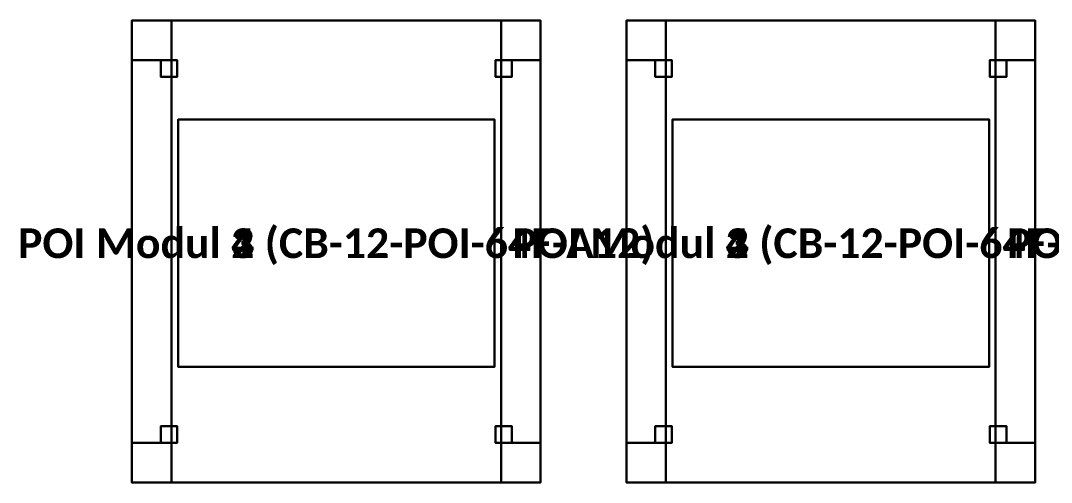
# Model space of a CAD drawing. Header units: millimetres. Extents: x -25000 to 25000, y -60388 to 35000.
# Drawn here: x -16379 to -14815, y -60220 to -59520 of the extents above; entities that cross this region are included whole.
import ezdxf
from ezdxf.enums import TextEntityAlignment as Align

# ---------------------------------------------------------------- set-up
doc = ezdxf.new("R2010")
doc.units = ezdxf.units.MM
doc.layers.add('EKP_POI_MODULLERI', color=40, linetype='CONTINUOUS')
doc.layers.add('EKP_POI_TASIYICI_SASE', color=30, linetype='CONTINUOUS')
doc.styles.get("Standard").update_dxf_attribs({"font": 'calibrib.ttf'})

msp = doc.modelspace()

# ---------------------------------------------------------------- linework, layer by layer
at = {"layer": 'EKP_POI_MODULLERI'}
for p, q in [((-15660, -59670, 18279.5), (-16140, -59670, 18279.5)), ((-16140, -59670, 18279.5), (-16140, -60045, 18279.5)), ((-15660, -59670, 18543.5), (-16140, -59670, 18543.5)), ((-16140, -59670, 18543.5), (-16140, -60045, 18543.5)), ((-16140, -59670, 18279.5), (-16140, -59670, 18543.5)), ((-15660, -59670, 18594.5), (-16140, -59670, 18594.5)), ((-16140, -59670, 18594.5), (-16140, -60045, 18594.5)), ((-15660, -59670, 18858.5), (-16140, -59670, 18858.5)), ((-16140, -59670, 18858.5), (-16140, -60045, 18858.5)), ((-16140, -59670, 18594.5), (-16140, -59670, 18858.5)), ((-15660, -59670, 18909.5), (-16140, -59670, 18909.5)), ((-16140, -59670, 18909.5), (-16140, -60045, 18909.5)), ((-15660, -59670, 19173.5), (-16140, -59670, 19173.5)), ((-16140, -59670, 19173.5), (-16140, -60045, 19173.5)), ((-16140, -59670, 18909.5), (-16140, -59670, 19173.5)), ((-15660, -59670, 19224.5), (-16140, -59670, 19224.5)), ((-16140, -59670, 19224.5), (-16140, -60045, 19224.5)), ((-15660, -59670, 19488.5), (-16140, -59670, 19488.5)), ((-16140, -59670, 19488.5), (-16140, -60045, 19488.5)), ((-16140, -59670, 19224.5), (-16140, -59670, 19488.5)), ((-15660, -60045, 18279.5), (-15660, -59670, 18279.5)), ((-15660, -60045, 18543.5), (-15660, -59670, 18543.5)), ((-15660, -59670, 18279.5), (-15660, -59670, 18543.5)), ((-15660, -60045, 18594.5), (-15660, -59670, 18594.5)), ((-15660, -60045, 18858.5), (-15660, -59670, 18858.5)), ((-15660, -59670, 18594.5), (-15660, -59670, 18858.5)), ((-15660, -60045, 18909.5), (-15660, -59670, 18909.5)), ((-15660, -60045, 19173.5), (-15660, -59670, 19173.5)), ((-15660, -59670, 18909.5), (-15660, -59670, 19173.5)), ((-15660, -60045, 19224.5), (-15660, -59670, 19224.5)), ((-15660, -60045, 19488.5), (-15660, -59670, 19488.5)), ((-15660, -59670, 19224.5), (-15660, -59670, 19488.5)), ((-14910, -59670, 18279.5), (-15390, -59670, 18279.5)), ((-15390, -59670, 18279.5), (-15390, -60045, 18279.5)), ((-14910, -59670, 18543.5), (-15390, -59670, 18543.5)), ((-15390, -59670, 18543.5), (-15390, -60045, 18543.5)), ((-15390, -59670, 18279.5), (-15390, -59670, 18543.5)), ((-14910, -59670, 18594.5), (-15390, -59670, 18594.5)), ((-15390, -59670, 18594.5), (-15390, -60045, 18594.5)), ((-14910, -59670, 18858.5), (-15390, -59670, 18858.5)), ((-15390, -59670, 18858.5), (-15390, -60045, 18858.5)), ((-15390, -59670, 18594.5), (-15390, -59670, 18858.5)), ((-14910, -59670, 18909.5), (-15390, -59670, 18909.5)), ((-15390, -59670, 18909.5), (-15390, -60045, 18909.5)), ((-14910, -59670, 19173.5), (-15390, -59670, 19173.5)), ((-15390, -59670, 19173.5), (-15390, -60045, 19173.5)), ((-15390, -59670, 18909.5), (-15390, -59670, 19173.5)), ((-14910, -59670, 19224.5), (-15390, -59670, 19224.5)), ((-15390, -59670, 19224.5), (-15390, -60045, 19224.5)), ((-14910, -59670, 19488.5), (-15390, -59670, 19488.5)), ((-15390, -59670, 19488.5), (-15390, -60045, 19488.5)), ((-15390, -59670, 19224.5), (-15390, -59670, 19488.5)), ((-14910, -60045, 18279.5), (-14910, -59670, 18279.5)), ((-14910, -60045, 18543.5), (-14910, -59670, 18543.5)), ((-14910, -59670, 18279.5), (-14910, -59670, 18543.5)), ((-14910, -60045, 18594.5), (-14910, -59670, 18594.5)), ((-14910, -60045, 18858.5), (-14910, -59670, 18858.5)), ((-14910, -59670, 18594.5), (-14910, -59670, 18858.5)), ((-14910, -60045, 18909.5), (-14910, -59670, 18909.5)), ((-14910, -60045, 19173.5), (-14910, -59670, 19173.5)), ((-14910, -59670, 18909.5), (-14910, -59670, 19173.5)), ((-14910, -60045, 19224.5), (-14910, -59670, 19224.5)), ((-14910, -60045, 19488.5), (-14910, -59670, 19488.5)), ((-14910, -59670, 19224.5), (-14910, -59670, 19488.5)), ((-16140, -60045, 18279.5), (-15660, -60045, 18279.5)), ((-16140, -60045, 18543.5), (-15660, -60045, 18543.5)), ((-16140, -60045, 18279.5), (-16140, -60045, 18543.5)), ((-16140, -60045, 18594.5), (-15660, -60045, 18594.5)), ((-16140, -60045, 18858.5), (-15660, -60045, 18858.5)), ((-16140, -60045, 18594.5), (-16140, -60045, 18858.5)), ((-16140, -60045, 18909.5), (-15660, -60045, 18909.5)), ((-16140, -60045, 19173.5), (-15660, -60045, 19173.5)), ((-16140, -60045, 18909.5), (-16140, -60045, 19173.5)), ((-16140, -60045, 19224.5), (-15660, -60045, 19224.5)), ((-16140, -60045, 19488.5), (-15660, -60045, 19488.5)), ((-16140, -60045, 19224.5), (-16140, -60045, 19488.5)), ((-15660, -60045, 18279.5), (-15660, -60045, 18543.5)), ((-15660, -60045, 18594.5), (-15660, -60045, 18858.5)), ((-15660, -60045, 18909.5), (-15660, -60045, 19173.5)), ((-15660, -60045, 19224.5), (-15660, -60045, 19488.5)), ((-15390, -60045, 18279.5), (-14910, -60045, 18279.5)), ((-15390, -60045, 18543.5), (-14910, -60045, 18543.5)), ((-15390, -60045, 18279.5), (-15390, -60045, 18543.5)), ((-15390, -60045, 18594.5), (-14910, -60045, 18594.5)), ((-15390, -60045, 18858.5), (-14910, -60045, 18858.5)), ((-15390, -60045, 18594.5), (-15390, -60045, 18858.5)), ((-15390, -60045, 18909.5), (-14910, -60045, 18909.5)), ((-15390, -60045, 19173.5), (-14910, -60045, 19173.5)), ((-15390, -60045, 18909.5), (-15390, -60045, 19173.5)), ((-15390, -60045, 19224.5), (-14910, -60045, 19224.5)), ((-15390, -60045, 19488.5), (-14910, -60045, 19488.5)), ((-15390, -60045, 19224.5), (-15390, -60045, 19488.5)), ((-14910, -60045, 18279.5), (-14910, -60045, 18543.5)), ((-14910, -60045, 18594.5), (-14910, -60045, 18858.5)), ((-14910, -60045, 18909.5), (-14910, -60045, 19173.5)), ((-14910, -60045, 19224.5), (-14910, -60045, 19488.5))]:
    msp.add_line(p, q, dxfattribs=at)
for points in [[(-16140, -60045, 18279.5), (-15660, -60045, 18279.5), (-15660, -59670, 18279.5), (-16140, -59670, 18279.5)], [(-16140, -60045, 18543.5), (-15660, -60045, 18543.5), (-15660, -59670, 18543.5), (-16140, -59670, 18543.5)], [(-16140, -59670, 18279.5), (-15660, -59670, 18279.5), (-15660, -59670, 18543.5), (-16140, -59670, 18543.5)], [(-16140, -60045, 18279.5), (-16140, -59670, 18279.5), (-16140, -59670, 18543.5), (-16140, -60045, 18543.5)], [(-16140, -60045, 18594.5), (-15660, -60045, 18594.5), (-15660, -59670, 18594.5), (-16140, -59670, 18594.5)], [(-16140, -60045, 18858.5), (-15660, -60045, 18858.5), (-15660, -59670, 18858.5), (-16140, -59670, 18858.5)], [(-16140, -59670, 18594.5), (-15660, -59670, 18594.5), (-15660, -59670, 18858.5), (-16140, -59670, 18858.5)], [(-16140, -60045, 18594.5), (-16140, -59670, 18594.5), (-16140, -59670, 18858.5), (-16140, -60045, 18858.5)], [(-16140, -60045, 18909.5), (-15660, -60045, 18909.5), (-15660, -59670, 18909.5), (-16140, -59670, 18909.5)], [(-16140, -60045, 19173.5), (-15660, -60045, 19173.5), (-15660, -59670, 19173.5), (-16140, -59670, 19173.5)], [(-16140, -59670, 18909.5), (-15660, -59670, 18909.5), (-15660, -59670, 19173.5), (-16140, -59670, 19173.5)], [(-16140, -60045, 18909.5), (-16140, -59670, 18909.5), (-16140, -59670, 19173.5), (-16140, -60045, 19173.5)], [(-16140, -60045, 19224.5), (-15660, -60045, 19224.5), (-15660, -59670, 19224.5), (-16140, -59670, 19224.5)], [(-16140, -60045, 19488.5), (-15660, -60045, 19488.5), (-15660, -59670, 19488.5), (-16140, -59670, 19488.5)], [(-16140, -59670, 19224.5), (-15660, -59670, 19224.5), (-15660, -59670, 19488.5), (-16140, -59670, 19488.5)], [(-16140, -60045, 19224.5), (-16140, -59670, 19224.5), (-16140, -59670, 19488.5), (-16140, -60045, 19488.5)], [(-15660, -60045, 18279.5), (-15660, -59670, 18279.5), (-15660, -59670, 18543.5), (-15660, -60045, 18543.5)], [(-15660, -60045, 18594.5), (-15660, -59670, 18594.5), (-15660, -59670, 18858.5), (-15660, -60045, 18858.5)], [(-15660, -60045, 18909.5), (-15660, -59670, 18909.5), (-15660, -59670, 19173.5), (-15660, -60045, 19173.5)], [(-15660, -60045, 19224.5), (-15660, -59670, 19224.5), (-15660, -59670, 19488.5), (-15660, -60045, 19488.5)], [(-15390, -60045, 18279.5), (-14910, -60045, 18279.5), (-14910, -59670, 18279.5), (-15390, -59670, 18279.5)], [(-15390, -60045, 18543.5), (-14910, -60045, 18543.5), (-14910, -59670, 18543.5), (-15390, -59670, 18543.5)], [(-15390, -59670, 18279.5), (-14910, -59670, 18279.5), (-14910, -59670, 18543.5), (-15390, -59670, 18543.5)], [(-15390, -60045, 18279.5), (-15390, -59670, 18279.5), (-15390, -59670, 18543.5), (-15390, -60045, 18543.5)], [(-15390, -60045, 18594.5), (-14910, -60045, 18594.5), (-14910, -59670, 18594.5), (-15390, -59670, 18594.5)], [(-15390, -60045, 18858.5), (-14910, -60045, 18858.5), (-14910, -59670, 18858.5), (-15390, -59670, 18858.5)], [(-15390, -59670, 18594.5), (-14910, -59670, 18594.5), (-14910, -59670, 18858.5), (-15390, -59670, 18858.5)], [(-15390, -60045, 18594.5), (-15390, -59670, 18594.5), (-15390, -59670, 18858.5), (-15390, -60045, 18858.5)], [(-15390, -60045, 18909.5), (-14910, -60045, 18909.5), (-14910, -59670, 18909.5), (-15390, -59670, 18909.5)], [(-15390, -60045, 19173.5), (-14910, -60045, 19173.5), (-14910, -59670, 19173.5), (-15390, -59670, 19173.5)], [(-15390, -59670, 18909.5), (-14910, -59670, 18909.5), (-14910, -59670, 19173.5), (-15390, -59670, 19173.5)], [(-15390, -60045, 18909.5), (-15390, -59670, 18909.5), (-15390, -59670, 19173.5), (-15390, -60045, 19173.5)], [(-15390, -60045, 19224.5), (-14910, -60045, 19224.5), (-14910, -59670, 19224.5), (-15390, -59670, 19224.5)], [(-15390, -60045, 19488.5), (-14910, -60045, 19488.5), (-14910, -59670, 19488.5), (-15390, -59670, 19488.5)], [(-15390, -59670, 19224.5), (-14910, -59670, 19224.5), (-14910, -59670, 19488.5), (-15390, -59670, 19488.5)], [(-15390, -60045, 19224.5), (-15390, -59670, 19224.5), (-15390, -59670, 19488.5), (-15390, -60045, 19488.5)], [(-14910, -60045, 18279.5), (-14910, -59670, 18279.5), (-14910, -59670, 18543.5), (-14910, -60045, 18543.5)], [(-14910, -60045, 18594.5), (-14910, -59670, 18594.5), (-14910, -59670, 18858.5), (-14910, -60045, 18858.5)], [(-14910, -60045, 18909.5), (-14910, -59670, 18909.5), (-14910, -59670, 19173.5), (-14910, -60045, 19173.5)], [(-14910, -60045, 19224.5), (-14910, -59670, 19224.5), (-14910, -59670, 19488.5), (-14910, -60045, 19488.5)], [(-16140, -60045, 18279.5), (-15660, -60045, 18279.5), (-15660, -60045, 18543.5), (-16140, -60045, 18543.5)], [(-16140, -60045, 18594.5), (-15660, -60045, 18594.5), (-15660, -60045, 18858.5), (-16140, -60045, 18858.5)], [(-16140, -60045, 18909.5), (-15660, -60045, 18909.5), (-15660, -60045, 19173.5), (-16140, -60045, 19173.5)], [(-16140, -60045, 19224.5), (-15660, -60045, 19224.5), (-15660, -60045, 19488.5), (-16140, -60045, 19488.5)], [(-15390, -60045, 18279.5), (-14910, -60045, 18279.5), (-14910, -60045, 18543.5), (-15390, -60045, 18543.5)], [(-15390, -60045, 18594.5), (-14910, -60045, 18594.5), (-14910, -60045, 18858.5), (-15390, -60045, 18858.5)], [(-15390, -60045, 18909.5), (-14910, -60045, 18909.5), (-14910, -60045, 19173.5), (-15390, -60045, 19173.5)], [(-15390, -60045, 19224.5), (-14910, -60045, 19224.5), (-14910, -60045, 19488.5), (-15390, -60045, 19488.5)]]:
    msp.add_3dface(points, dxfattribs=at)
at = {"layer": 'EKP_POI_TASIYICI_SASE'}
for p, q in [((-15590, -59520, 18121), (-16210, -59520, 18121)), ((-16210, -59520, 18121), (-16210, -60220, 18121)), ((-15590, -59520, 18221), (-16210, -59520, 18221)), ((-16210, -59520, 18221), (-16210, -60220, 18221)), ((-16210, -59520, 18121), (-16210, -59520, 18221)), ((-16150, -59520, 18221), (-16210, -59520, 18221)), ((-16210, -59520, 18221), (-16210, -59580, 18221)), ((-16150, -59520, 19541), (-16210, -59520, 19541)), ((-16210, -59520, 19541), (-16210, -59580, 19541)), ((-16210, -59520, 18221), (-16210, -59520, 19541)), ((-15590, -59520, 19541), (-16210, -59520, 19541)), ((-16210, -59520, 19541), (-16210, -60220, 19541)), ((-15590, -59520, 19601), (-16210, -59520, 19601)), ((-16210, -59520, 19601), (-16210, -60220, 19601)), ((-16210, -59520, 19541), (-16210, -59520, 19601)), ((-16150, -59580, 18221), (-16150, -59520, 18221)), ((-16150, -59580, 19541), (-16150, -59520, 19541)), ((-16150, -59520, 18221), (-16150, -59520, 19541)), ((-15590, -59520, 18221), (-15650, -59520, 18221)), ((-15650, -59520, 18221), (-15650, -59580, 18221)), ((-15590, -59520, 19541), (-15650, -59520, 19541)), ((-15650, -59520, 19541), (-15650, -59580, 19541)), ((-15650, -59520, 18221), (-15650, -59520, 19541)), ((-15590, -60220, 18121), (-15590, -59520, 18121)), ((-15590, -60220, 18221), (-15590, -59520, 18221)), ((-15590, -59520, 18121), (-15590, -59520, 18221)), ((-15590, -59580, 18221), (-15590, -59520, 18221)), ((-15590, -59580, 19541), (-15590, -59520, 19541)), ((-15590, -59520, 18221), (-15590, -59520, 19541)), ((-15590, -60220, 19541), (-15590, -59520, 19541)), ((-15590, -60220, 19601), (-15590, -59520, 19601)), ((-15590, -59520, 19541), (-15590, -59520, 19601)), ((-14840, -59520, 18121), (-15460, -59520, 18121)), ((-15460, -59520, 18121), (-15460, -60220, 18121)), ((-14840, -59520, 18221), (-15460, -59520, 18221)), ((-15460, -59520, 18221), (-15460, -60220, 18221)), ((-15460, -59520, 18121), (-15460, -59520, 18221)), ((-15400, -59520, 18221), (-15460, -59520, 18221)), ((-15460, -59520, 18221), (-15460, -59580, 18221)), ((-15400, -59520, 19541), (-15460, -59520, 19541)), ((-15460, -59520, 19541), (-15460, -59580, 19541)), ((-15460, -59520, 18221), (-15460, -59520, 19541)), ((-14840, -59520, 19541), (-15460, -59520, 19541)), ((-15460, -59520, 19541), (-15460, -60220, 19541)), ((-14840, -59520, 19601), (-15460, -59520, 19601)), ((-15460, -59520, 19601), (-15460, -60220, 19601)), ((-15460, -59520, 19541), (-15460, -59520, 19601)), ((-15400, -59580, 18221), (-15400, -59520, 18221)), ((-15400, -59580, 19541), (-15400, -59520, 19541)), ((-15400, -59520, 18221), (-15400, -59520, 19541)), ((-14840, -59520, 18221), (-14900, -59520, 18221)), ((-14900, -59520, 18221), (-14900, -59580, 18221)), ((-14840, -59520, 19541), (-14900, -59520, 19541)), ((-14900, -59520, 19541), (-14900, -59580, 19541)), ((-14900, -59520, 18221), (-14900, -59520, 19541)), ((-14840, -60220, 18121), (-14840, -59520, 18121)), ((-14840, -60220, 18221), (-14840, -59520, 18221)), ((-14840, -59520, 18121), (-14840, -59520, 18221)), ((-14840, -59580, 18221), (-14840, -59520, 18221)), ((-14840, -59580, 19541), (-14840, -59520, 19541)), ((-14840, -59520, 18221), (-14840, -59520, 19541)), ((-14840, -60220, 19541), (-14840, -59520, 19541)), ((-14840, -60220, 19601), (-14840, -59520, 19601)), ((-14840, -59520, 19541), (-14840, -59520, 19601)), ((-16210, -59580, 18221), (-16150, -59580, 18221)), ((-16210, -59580, 19541), (-16150, -59580, 19541)), ((-16210, -59580, 18221), (-16210, -59580, 19541)), ((-16150, -59580, 18261), (-16210, -59580, 18261)), ((-16210, -59580, 18261), (-16210, -60160, 18261)), ((-16150, -59580, 18301), (-16210, -59580, 18301)), ((-16210, -59580, 18301), (-16210, -60160, 18301)), ((-16210, -59580, 18261), (-16210, -59580, 18301)), ((-16150, -59580, 18861), (-16210, -59580, 18861)), ((-16210, -59580, 18861), (-16210, -60160, 18861)), ((-16150, -59580, 18901), (-16210, -59580, 18901)), ((-16210, -59580, 18901), (-16210, -60160, 18901)), ((-16210, -59580, 18861), (-16210, -59580, 18901)), ((-16150, -59580, 19481), (-16210, -59580, 19481)), ((-16210, -59580, 19481), (-16210, -60160, 19481)), ((-16150, -59580, 19521), (-16210, -59580, 19521)), ((-16210, -59580, 19521), (-16210, -60160, 19521)), ((-16210, -59580, 19481), (-16210, -59580, 19521)), ((-16141.3, -59580, 18221), (-16166.3, -59580, 18221)), ((-16166.3, -59580, 18221), (-16166.3, -59605, 18221)), ((-16141.3, -59580, 19541), (-16166.3, -59580, 19541)), ((-16166.3, -59580, 19541), (-16166.3, -59605, 19541)), ((-16166.3, -59580, 18221), (-16166.3, -59580, 19541)), ((-16150, -59580, 18221), (-16150, -59580, 19541)), ((-16150, -60160, 18261), (-16150, -59580, 18261)), ((-16150, -60160, 18301), (-16150, -59580, 18301)), ((-16150, -59580, 18261), (-16150, -59580, 18301)), ((-16150, -60160, 18861), (-16150, -59580, 18861)), ((-16150, -60160, 18901), (-16150, -59580, 18901)), ((-16150, -59580, 18861), (-16150, -59580, 18901)), ((-16150, -60160, 19481), (-16150, -59580, 19481)), ((-16150, -60160, 19521), (-16150, -59580, 19521)), ((-16150, -59580, 19481), (-16150, -59580, 19521)), ((-16141.3, -59605, 18221), (-16141.3, -59580, 18221)), ((-16141.3, -59605, 19541), (-16141.3, -59580, 19541)), ((-16141.3, -59580, 18221), (-16141.3, -59580, 19541)), ((-15633.7, -59580, 18221), (-15658.7, -59580, 18221)), ((-15658.7, -59580, 18221), (-15658.7, -59605, 18221)), ((-15633.7, -59580, 19541), (-15658.7, -59580, 19541)), ((-15658.7, -59580, 19541), (-15658.7, -59605, 19541)), ((-15658.7, -59580, 18221), (-15658.7, -59580, 19541)), ((-15650, -59580, 18221), (-15590, -59580, 18221)), ((-15650, -59580, 19541), (-15590, -59580, 19541)), ((-15650, -59580, 18221), (-15650, -59580, 19541)), ((-15590, -59580, 18261), (-15650, -59580, 18261)), ((-15650, -59580, 18261), (-15650, -60160, 18261)), ((-15590, -59580, 18301), (-15650, -59580, 18301)), ((-15650, -59580, 18301), (-15650, -60160, 18301)), ((-15650, -59580, 18261), (-15650, -59580, 18301)), ((-15590, -59580, 18861), (-15650, -59580, 18861)), ((-15650, -59580, 18861), (-15650, -60160, 18861)), ((-15590, -59580, 18901), (-15650, -59580, 18901)), ((-15650, -59580, 18901), (-15650, -60160, 18901)), ((-15650, -59580, 18861), (-15650, -59580, 18901)), ((-15590, -59580, 19481), (-15650, -59580, 19481)), ((-15650, -59580, 19481), (-15650, -60160, 19481)), ((-15590, -59580, 19521), (-15650, -59580, 19521)), ((-15650, -59580, 19521), (-15650, -60160, 19521)), ((-15650, -59580, 19481), (-15650, -59580, 19521)), ((-15633.7, -59605, 18221), (-15633.7, -59580, 18221)), ((-15633.7, -59605, 19541), (-15633.7, -59580, 19541)), ((-15633.7, -59580, 18221), (-15633.7, -59580, 19541)), ((-15590, -59580, 18221), (-15590, -59580, 19541)), ((-15590, -60160, 18261), (-15590, -59580, 18261)), ((-15590, -60160, 18301), (-15590, -59580, 18301)), ((-15590, -59580, 18261), (-15590, -59580, 18301)), ((-15590, -60160, 18861), (-15590, -59580, 18861)), ((-15590, -60160, 18901), (-15590, -59580, 18901)), ((-15590, -59580, 18861), (-15590, -59580, 18901)), ((-15590, -60160, 19481), (-15590, -59580, 19481)), ((-15590, -60160, 19521), (-15590, -59580, 19521)), ((-15590, -59580, 19481), (-15590, -59580, 19521)), ((-15460, -59580, 18221), (-15400, -59580, 18221)), ((-15460, -59580, 19541), (-15400, -59580, 19541)), ((-15460, -59580, 18221), (-15460, -59580, 19541)), ((-15400, -59580, 18261), (-15460, -59580, 18261)), ((-15460, -59580, 18261), (-15460, -60160, 18261)), ((-15400, -59580, 18301), (-15460, -59580, 18301)), ((-15460, -59580, 18301), (-15460, -60160, 18301)), ((-15460, -59580, 18261), (-15460, -59580, 18301)), ((-15400, -59580, 18861), (-15460, -59580, 18861)), ((-15460, -59580, 18861), (-15460, -60160, 18861)), ((-15400, -59580, 18901), (-15460, -59580, 18901)), ((-15460, -59580, 18901), (-15460, -60160, 18901)), ((-15460, -59580, 18861), (-15460, -59580, 18901)), ((-15400, -59580, 19481), (-15460, -59580, 19481)), ((-15460, -59580, 19481), (-15460, -60160, 19481)), ((-15400, -59580, 19521), (-15460, -59580, 19521)), ((-15460, -59580, 19521), (-15460, -60160, 19521)), ((-15460, -59580, 19481), (-15460, -59580, 19521)), ((-15391.3, -59580, 18221), (-15416.3, -59580, 18221)), ((-15416.3, -59580, 18221), (-15416.3, -59605, 18221)), ((-15391.3, -59580, 19541), (-15416.3, -59580, 19541)), ((-15416.3, -59580, 19541), (-15416.3, -59605, 19541)), ((-15416.3, -59580, 18221), (-15416.3, -59580, 19541)), ((-15400, -59580, 18221), (-15400, -59580, 19541)), ((-15400, -60160, 18261), (-15400, -59580, 18261)), ((-15400, -60160, 18301), (-15400, -59580, 18301)), ((-15400, -59580, 18261), (-15400, -59580, 18301)), ((-15400, -60160, 18861), (-15400, -59580, 18861)), ((-15400, -60160, 18901), (-15400, -59580, 18901)), ((-15400, -59580, 18861), (-15400, -59580, 18901)), ((-15400, -60160, 19481), (-15400, -59580, 19481)), ((-15400, -60160, 19521), (-15400, -59580, 19521)), ((-15400, -59580, 19481), (-15400, -59580, 19521)), ((-15391.3, -59605, 18221), (-15391.3, -59580, 18221)), ((-15391.3, -59605, 19541), (-15391.3, -59580, 19541)), ((-15391.3, -59580, 18221), (-15391.3, -59580, 19541)), ((-14883.7, -59580, 18221), (-14908.7, -59580, 18221)), ((-14908.7, -59580, 18221), (-14908.7, -59605, 18221)), ((-14883.7, -59580, 19541), (-14908.7, -59580, 19541)), ((-14908.7, -59580, 19541), (-14908.7, -59605, 19541)), ((-14908.7, -59580, 18221), (-14908.7, -59580, 19541)), ((-14900, -59580, 18221), (-14840, -59580, 18221)), ((-14900, -59580, 19541), (-14840, -59580, 19541)), ((-14900, -59580, 18221), (-14900, -59580, 19541)), ((-14840, -59580, 18261), (-14900, -59580, 18261)), ((-14900, -59580, 18261), (-14900, -60160, 18261)), ((-14840, -59580, 18301), (-14900, -59580, 18301)), ((-14900, -59580, 18301), (-14900, -60160, 18301)), ((-14900, -59580, 18261), (-14900, -59580, 18301)), ((-14840, -59580, 18861), (-14900, -59580, 18861)), ((-14900, -59580, 18861), (-14900, -60160, 18861)), ((-14840, -59580, 18901), (-14900, -59580, 18901)), ((-14900, -59580, 18901), (-14900, -60160, 18901)), ((-14900, -59580, 18861), (-14900, -59580, 18901)), ((-14840, -59580, 19481), (-14900, -59580, 19481)), ((-14900, -59580, 19481), (-14900, -60160, 19481)), ((-14840, -59580, 19521), (-14900, -59580, 19521)), ((-14900, -59580, 19521), (-14900, -60160, 19521)), ((-14900, -59580, 19481), (-14900, -59580, 19521)), ((-14883.7, -59605, 18221), (-14883.7, -59580, 18221)), ((-14883.7, -59605, 19541), (-14883.7, -59580, 19541)), ((-14883.7, -59580, 18221), (-14883.7, -59580, 19541)), ((-14840, -59580, 18221), (-14840, -59580, 19541)), ((-14840, -60160, 18261), (-14840, -59580, 18261)), ((-14840, -60160, 18301), (-14840, -59580, 18301)), ((-14840, -59580, 18261), (-14840, -59580, 18301)), ((-14840, -60160, 18861), (-14840, -59580, 18861)), ((-14840, -60160, 18901), (-14840, -59580, 18901)), ((-14840, -59580, 18861), (-14840, -59580, 18901)), ((-14840, -60160, 19481), (-14840, -59580, 19481)), ((-14840, -60160, 19521), (-14840, -59580, 19521)), ((-14840, -59580, 19481), (-14840, -59580, 19521)), ((-16166.3, -59605, 18221), (-16141.3, -59605, 18221)), ((-16166.3, -59605, 19541), (-16141.3, -59605, 19541)), ((-16166.3, -59605, 18221), (-16166.3, -59605, 19541)), ((-16141.3, -59605, 18221), (-16141.3, -59605, 19541)), ((-15658.7, -59605, 18221), (-15633.7, -59605, 18221)), ((-15658.7, -59605, 19541), (-15633.7, -59605, 19541)), ((-15658.7, -59605, 18221), (-15658.7, -59605, 19541)), ((-15633.7, -59605, 18221), (-15633.7, -59605, 19541)), ((-15416.3, -59605, 18221), (-15391.3, -59605, 18221)), ((-15416.3, -59605, 19541), (-15391.3, -59605, 19541)), ((-15416.3, -59605, 18221), (-15416.3, -59605, 19541)), ((-15391.3, -59605, 18221), (-15391.3, -59605, 19541)), ((-14908.7, -59605, 18221), (-14883.7, -59605, 18221)), ((-14908.7, -59605, 19541), (-14883.7, -59605, 19541)), ((-14908.7, -59605, 18221), (-14908.7, -59605, 19541)), ((-14883.7, -59605, 18221), (-14883.7, -59605, 19541)), ((-16141.3, -60135, 18221), (-16166.3, -60135, 18221)), ((-16166.3, -60135, 18221), (-16166.3, -60160, 18221)), ((-16141.3, -60135, 19541), (-16166.3, -60135, 19541)), ((-16166.3, -60135, 19541), (-16166.3, -60160, 19541)), ((-16166.3, -60135, 18221), (-16166.3, -60135, 19541)), ((-16141.3, -60160, 18221), (-16141.3, -60135, 18221)), ((-16141.3, -60160, 19541), (-16141.3, -60135, 19541)), ((-16141.3, -60135, 18221), (-16141.3, -60135, 19541)), ((-15633.7, -60135, 18221), (-15658.7, -60135, 18221)), ((-15658.7, -60135, 18221), (-15658.7, -60160, 18221)), ((-15633.7, -60135, 19541), (-15658.7, -60135, 19541)), ((-15658.7, -60135, 19541), (-15658.7, -60160, 19541)), ((-15658.7, -60135, 18221), (-15658.7, -60135, 19541)), ((-15633.7, -60160, 18221), (-15633.7, -60135, 18221)), ((-15633.7, -60160, 19541), (-15633.7, -60135, 19541)), ((-15633.7, -60135, 18221), (-15633.7, -60135, 19541)), ((-15391.3, -60135, 18221), (-15416.3, -60135, 18221)), ((-15416.3, -60135, 18221), (-15416.3, -60160, 18221)), ((-15391.3, -60135, 19541), (-15416.3, -60135, 19541)), ((-15416.3, -60135, 19541), (-15416.3, -60160, 19541)), ((-15416.3, -60135, 18221), (-15416.3, -60135, 19541)), ((-15391.3, -60160, 18221), (-15391.3, -60135, 18221)), ((-15391.3, -60160, 19541), (-15391.3, -60135, 19541)), ((-15391.3, -60135, 18221), (-15391.3, -60135, 19541)), ((-14883.7, -60135, 18221), (-14908.7, -60135, 18221)), ((-14908.7, -60135, 18221), (-14908.7, -60160, 18221)), ((-14883.7, -60135, 19541), (-14908.7, -60135, 19541)), ((-14908.7, -60135, 19541), (-14908.7, -60160, 19541)), ((-14908.7, -60135, 18221), (-14908.7, -60135, 19541)), ((-14883.7, -60160, 18221), (-14883.7, -60135, 18221)), ((-14883.7, -60160, 19541), (-14883.7, -60135, 19541)), ((-14883.7, -60135, 18221), (-14883.7, -60135, 19541)), ((-16150, -60160, 18221), (-16210, -60160, 18221)), ((-16210, -60160, 18221), (-16210, -60220, 18221)), ((-16150, -60160, 19541), (-16210, -60160, 19541)), ((-16210, -60160, 19541), (-16210, -60220, 19541)), ((-16210, -60160, 18221), (-16210, -60160, 19541)), ((-16210, -60160, 18261), (-16150, -60160, 18261)), ((-16210, -60160, 18301), (-16150, -60160, 18301)), ((-16210, -60160, 18261), (-16210, -60160, 18301)), ((-16210, -60160, 18861), (-16150, -60160, 18861)), ((-16210, -60160, 18901), (-16150, -60160, 18901)), ((-16210, -60160, 18861), (-16210, -60160, 18901)), ((-16210, -60160, 19481), (-16150, -60160, 19481)), ((-16210, -60160, 19521), (-16150, -60160, 19521)), ((-16210, -60160, 19481), (-16210, -60160, 19521)), ((-16166.3, -60160, 18221), (-16141.3, -60160, 18221)), ((-16166.3, -60160, 19541), (-16141.3, -60160, 19541)), ((-16166.3, -60160, 18221), (-16166.3, -60160, 19541)), ((-16150, -60220, 18221), (-16150, -60160, 18221)), ((-16150, -60220, 19541), (-16150, -60160, 19541)), ((-16150, -60160, 18221), (-16150, -60160, 19541)), ((-16150, -60160, 18261), (-16150, -60160, 18301)), ((-16150, -60160, 18861), (-16150, -60160, 18901)), ((-16150, -60160, 19481), (-16150, -60160, 19521)), ((-16141.3, -60160, 18221), (-16141.3, -60160, 19541)), ((-15658.7, -60160, 18221), (-15633.7, -60160, 18221)), ((-15658.7, -60160, 19541), (-15633.7, -60160, 19541)), ((-15658.7, -60160, 18221), (-15658.7, -60160, 19541)), ((-15590, -60160, 18221), (-15650, -60160, 18221)), ((-15650, -60160, 18221), (-15650, -60220, 18221)), ((-15590, -60160, 19541), (-15650, -60160, 19541)), ((-15650, -60160, 19541), (-15650, -60220, 19541)), ((-15650, -60160, 18221), (-15650, -60160, 19541)), ((-15650, -60160, 18261), (-15590, -60160, 18261)), ((-15650, -60160, 18301), (-15590, -60160, 18301)), ((-15650, -60160, 18261), (-15650, -60160, 18301)), ((-15650, -60160, 18861), (-15590, -60160, 18861)), ((-15650, -60160, 18901), (-15590, -60160, 18901)), ((-15650, -60160, 18861), (-15650, -60160, 18901)), ((-15650, -60160, 19481), (-15590, -60160, 19481)), ((-15650, -60160, 19521), (-15590, -60160, 19521)), ((-15650, -60160, 19481), (-15650, -60160, 19521)), ((-15633.7, -60160, 18221), (-15633.7, -60160, 19541)), ((-15590, -60220, 18221), (-15590, -60160, 18221)), ((-15590, -60220, 19541), (-15590, -60160, 19541)), ((-15590, -60160, 18221), (-15590, -60160, 19541)), ((-15590, -60160, 18261), (-15590, -60160, 18301)), ((-15590, -60160, 18861), (-15590, -60160, 18901)), ((-15590, -60160, 19481), (-15590, -60160, 19521)), ((-15400, -60160, 18221), (-15460, -60160, 18221)), ((-15460, -60160, 18221), (-15460, -60220, 18221)), ((-15400, -60160, 19541), (-15460, -60160, 19541)), ((-15460, -60160, 19541), (-15460, -60220, 19541)), ((-15460, -60160, 18221), (-15460, -60160, 19541)), ((-15460, -60160, 18261), (-15400, -60160, 18261)), ((-15460, -60160, 18301), (-15400, -60160, 18301)), ((-15460, -60160, 18261), (-15460, -60160, 18301)), ((-15460, -60160, 18861), (-15400, -60160, 18861)), ((-15460, -60160, 18901), (-15400, -60160, 18901)), ((-15460, -60160, 18861), (-15460, -60160, 18901)), ((-15460, -60160, 19481), (-15400, -60160, 19481)), ((-15460, -60160, 19521), (-15400, -60160, 19521)), ((-15460, -60160, 19481), (-15460, -60160, 19521)), ((-15416.3, -60160, 18221), (-15391.3, -60160, 18221)), ((-15416.3, -60160, 19541), (-15391.3, -60160, 19541)), ((-15416.3, -60160, 18221), (-15416.3, -60160, 19541)), ((-15400, -60220, 18221), (-15400, -60160, 18221)), ((-15400, -60220, 19541), (-15400, -60160, 19541)), ((-15400, -60160, 18221), (-15400, -60160, 19541)), ((-15400, -60160, 18261), (-15400, -60160, 18301)), ((-15400, -60160, 18861), (-15400, -60160, 18901)), ((-15400, -60160, 19481), (-15400, -60160, 19521)), ((-15391.3, -60160, 18221), (-15391.3, -60160, 19541)), ((-14908.7, -60160, 18221), (-14883.7, -60160, 18221)), ((-14908.7, -60160, 19541), (-14883.7, -60160, 19541)), ((-14908.7, -60160, 18221), (-14908.7, -60160, 19541)), ((-14840, -60160, 18221), (-14900, -60160, 18221)), ((-14900, -60160, 18221), (-14900, -60220, 18221)), ((-14840, -60160, 19541), (-14900, -60160, 19541)), ((-14900, -60160, 19541), (-14900, -60220, 19541)), ((-14900, -60160, 18221), (-14900, -60160, 19541)), ((-14900, -60160, 18261), (-14840, -60160, 18261)), ((-14900, -60160, 18301), (-14840, -60160, 18301)), ((-14900, -60160, 18261), (-14900, -60160, 18301)), ((-14900, -60160, 18861), (-14840, -60160, 18861)), ((-14900, -60160, 18901), (-14840, -60160, 18901)), ((-14900, -60160, 18861), (-14900, -60160, 18901)), ((-14900, -60160, 19481), (-14840, -60160, 19481)), ((-14900, -60160, 19521), (-14840, -60160, 19521)), ((-14900, -60160, 19481), (-14900, -60160, 19521)), ((-14883.7, -60160, 18221), (-14883.7, -60160, 19541)), ((-14840, -60220, 18221), (-14840, -60160, 18221)), ((-14840, -60220, 19541), (-14840, -60160, 19541)), ((-14840, -60160, 18221), (-14840, -60160, 19541)), ((-14840, -60160, 18261), (-14840, -60160, 18301)), ((-14840, -60160, 18861), (-14840, -60160, 18901)), ((-14840, -60160, 19481), (-14840, -60160, 19521)), ((-16210, -60220, 18121), (-15590, -60220, 18121)), ((-16210, -60220, 18221), (-15590, -60220, 18221)), ((-16210, -60220, 18121), (-16210, -60220, 18221)), ((-16210, -60220, 18221), (-16150, -60220, 18221)), ((-16210, -60220, 19541), (-16150, -60220, 19541)), ((-16210, -60220, 18221), (-16210, -60220, 19541)), ((-16210, -60220, 19541), (-15590, -60220, 19541)), ((-16210, -60220, 19601), (-15590, -60220, 19601)), ((-16210, -60220, 19541), (-16210, -60220, 19601)), ((-16150, -60220, 18221), (-16150, -60220, 19541)), ((-15650, -60220, 18221), (-15590, -60220, 18221)), ((-15650, -60220, 19541), (-15590, -60220, 19541)), ((-15650, -60220, 18221), (-15650, -60220, 19541)), ((-15590, -60220, 18121), (-15590, -60220, 18221)), ((-15590, -60220, 18221), (-15590, -60220, 19541)), ((-15590, -60220, 19541), (-15590, -60220, 19601)), ((-15460, -60220, 18121), (-14840, -60220, 18121)), ((-15460, -60220, 18221), (-14840, -60220, 18221)), ((-15460, -60220, 18121), (-15460, -60220, 18221)), ((-15460, -60220, 18221), (-15400, -60220, 18221)), ((-15460, -60220, 19541), (-15400, -60220, 19541)), ((-15460, -60220, 18221), (-15460, -60220, 19541)), ((-15460, -60220, 19541), (-14840, -60220, 19541)), ((-15460, -60220, 19601), (-14840, -60220, 19601)), ((-15460, -60220, 19541), (-15460, -60220, 19601)), ((-15400, -60220, 18221), (-15400, -60220, 19541)), ((-14900, -60220, 18221), (-14840, -60220, 18221)), ((-14900, -60220, 19541), (-14840, -60220, 19541)), ((-14900, -60220, 18221), (-14900, -60220, 19541)), ((-14840, -60220, 18121), (-14840, -60220, 18221)), ((-14840, -60220, 18221), (-14840, -60220, 19541)), ((-14840, -60220, 19541), (-14840, -60220, 19601))]:
    msp.add_line(p, q, dxfattribs=at)
for points in [[(-16210, -60220, 18121), (-15590, -60220, 18121), (-15590, -59520, 18121), (-16210, -59520, 18121)], [(-16210, -60220, 18221), (-15590, -60220, 18221), (-15590, -59520, 18221), (-16210, -59520, 18221)], [(-16210, -59520, 18121), (-15590, -59520, 18121), (-15590, -59520, 18221), (-16210, -59520, 18221)], [(-16210, -60220, 18121), (-16210, -59520, 18121), (-16210, -59520, 18221), (-16210, -60220, 18221)], [(-16210, -59580, 18221), (-16150, -59580, 18221), (-16150, -59520, 18221), (-16210, -59520, 18221)], [(-16210, -59580, 19541), (-16150, -59580, 19541), (-16150, -59520, 19541), (-16210, -59520, 19541)], [(-16210, -59520, 18221), (-16150, -59520, 18221), (-16150, -59520, 19541), (-16210, -59520, 19541)], [(-16210, -59580, 18221), (-16210, -59520, 18221), (-16210, -59520, 19541), (-16210, -59580, 19541)], [(-16210, -60220, 19541), (-15590, -60220, 19541), (-15590, -59520, 19541), (-16210, -59520, 19541)], [(-16210, -60220, 19601), (-15590, -60220, 19601), (-15590, -59520, 19601), (-16210, -59520, 19601)], [(-16210, -59520, 19541), (-15590, -59520, 19541), (-15590, -59520, 19601), (-16210, -59520, 19601)], [(-16210, -60220, 19541), (-16210, -59520, 19541), (-16210, -59520, 19601), (-16210, -60220, 19601)], [(-16150, -59580, 18221), (-16150, -59520, 18221), (-16150, -59520, 19541), (-16150, -59580, 19541)], [(-15650, -59580, 18221), (-15590, -59580, 18221), (-15590, -59520, 18221), (-15650, -59520, 18221)], [(-15650, -59580, 19541), (-15590, -59580, 19541), (-15590, -59520, 19541), (-15650, -59520, 19541)], [(-15650, -59520, 18221), (-15590, -59520, 18221), (-15590, -59520, 19541), (-15650, -59520, 19541)], [(-15650, -59580, 18221), (-15650, -59520, 18221), (-15650, -59520, 19541), (-15650, -59580, 19541)], [(-15590, -60220, 18121), (-15590, -59520, 18121), (-15590, -59520, 18221), (-15590, -60220, 18221)], [(-15590, -59580, 18221), (-15590, -59520, 18221), (-15590, -59520, 19541), (-15590, -59580, 19541)], [(-15590, -60220, 19541), (-15590, -59520, 19541), (-15590, -59520, 19601), (-15590, -60220, 19601)], [(-15460, -60220, 18121), (-14840, -60220, 18121), (-14840, -59520, 18121), (-15460, -59520, 18121)], [(-15460, -60220, 18221), (-14840, -60220, 18221), (-14840, -59520, 18221), (-15460, -59520, 18221)], [(-15460, -59520, 18121), (-14840, -59520, 18121), (-14840, -59520, 18221), (-15460, -59520, 18221)], [(-15460, -60220, 18121), (-15460, -59520, 18121), (-15460, -59520, 18221), (-15460, -60220, 18221)], [(-15460, -59580, 18221), (-15400, -59580, 18221), (-15400, -59520, 18221), (-15460, -59520, 18221)], [(-15460, -59580, 19541), (-15400, -59580, 19541), (-15400, -59520, 19541), (-15460, -59520, 19541)], [(-15460, -59520, 18221), (-15400, -59520, 18221), (-15400, -59520, 19541), (-15460, -59520, 19541)], [(-15460, -59580, 18221), (-15460, -59520, 18221), (-15460, -59520, 19541), (-15460, -59580, 19541)], [(-15460, -60220, 19541), (-14840, -60220, 19541), (-14840, -59520, 19541), (-15460, -59520, 19541)], [(-15460, -60220, 19601), (-14840, -60220, 19601), (-14840, -59520, 19601), (-15460, -59520, 19601)], [(-15460, -59520, 19541), (-14840, -59520, 19541), (-14840, -59520, 19601), (-15460, -59520, 19601)], [(-15460, -60220, 19541), (-15460, -59520, 19541), (-15460, -59520, 19601), (-15460, -60220, 19601)], [(-15400, -59580, 18221), (-15400, -59520, 18221), (-15400, -59520, 19541), (-15400, -59580, 19541)], [(-14900, -59580, 18221), (-14840, -59580, 18221), (-14840, -59520, 18221), (-14900, -59520, 18221)], [(-14900, -59580, 19541), (-14840, -59580, 19541), (-14840, -59520, 19541), (-14900, -59520, 19541)], [(-14900, -59520, 18221), (-14840, -59520, 18221), (-14840, -59520, 19541), (-14900, -59520, 19541)], [(-14900, -59580, 18221), (-14900, -59520, 18221), (-14900, -59520, 19541), (-14900, -59580, 19541)], [(-14840, -60220, 18121), (-14840, -59520, 18121), (-14840, -59520, 18221), (-14840, -60220, 18221)], [(-14840, -59580, 18221), (-14840, -59520, 18221), (-14840, -59520, 19541), (-14840, -59580, 19541)], [(-14840, -60220, 19541), (-14840, -59520, 19541), (-14840, -59520, 19601), (-14840, -60220, 19601)], [(-16210, -59580, 18221), (-16150, -59580, 18221), (-16150, -59580, 19541), (-16210, -59580, 19541)], [(-16210, -60160, 18261), (-16150, -60160, 18261), (-16150, -59580, 18261), (-16210, -59580, 18261)], [(-16210, -60160, 18301), (-16150, -60160, 18301), (-16150, -59580, 18301), (-16210, -59580, 18301)], [(-16210, -59580, 18261), (-16150, -59580, 18261), (-16150, -59580, 18301), (-16210, -59580, 18301)], [(-16210, -60160, 18261), (-16210, -59580, 18261), (-16210, -59580, 18301), (-16210, -60160, 18301)], [(-16210, -60160, 18861), (-16150, -60160, 18861), (-16150, -59580, 18861), (-16210, -59580, 18861)], [(-16210, -60160, 18901), (-16150, -60160, 18901), (-16150, -59580, 18901), (-16210, -59580, 18901)], [(-16210, -59580, 18861), (-16150, -59580, 18861), (-16150, -59580, 18901), (-16210, -59580, 18901)], [(-16210, -60160, 18861), (-16210, -59580, 18861), (-16210, -59580, 18901), (-16210, -60160, 18901)], [(-16210, -60160, 19481), (-16150, -60160, 19481), (-16150, -59580, 19481), (-16210, -59580, 19481)], [(-16210, -60160, 19521), (-16150, -60160, 19521), (-16150, -59580, 19521), (-16210, -59580, 19521)], [(-16210, -59580, 19481), (-16150, -59580, 19481), (-16150, -59580, 19521), (-16210, -59580, 19521)], [(-16210, -60160, 19481), (-16210, -59580, 19481), (-16210, -59580, 19521), (-16210, -60160, 19521)], [(-16166.3, -59605, 18221), (-16141.3, -59605, 18221), (-16141.3, -59580, 18221), (-16166.3, -59580, 18221)], [(-16166.3, -59605, 19541), (-16141.3, -59605, 19541), (-16141.3, -59580, 19541), (-16166.3, -59580, 19541)], [(-16166.3, -59580, 18221), (-16141.3, -59580, 18221), (-16141.3, -59580, 19541), (-16166.3, -59580, 19541)], [(-16166.3, -59605, 18221), (-16166.3, -59580, 18221), (-16166.3, -59580, 19541), (-16166.3, -59605, 19541)], [(-16150, -60160, 18261), (-16150, -59580, 18261), (-16150, -59580, 18301), (-16150, -60160, 18301)], [(-16150, -60160, 18861), (-16150, -59580, 18861), (-16150, -59580, 18901), (-16150, -60160, 18901)], [(-16150, -60160, 19481), (-16150, -59580, 19481), (-16150, -59580, 19521), (-16150, -60160, 19521)], [(-16141.3, -59605, 18221), (-16141.3, -59580, 18221), (-16141.3, -59580, 19541), (-16141.3, -59605, 19541)], [(-15658.7, -59605, 18221), (-15633.7, -59605, 18221), (-15633.7, -59580, 18221), (-15658.7, -59580, 18221)], [(-15658.7, -59605, 19541), (-15633.7, -59605, 19541), (-15633.7, -59580, 19541), (-15658.7, -59580, 19541)], [(-15658.7, -59580, 18221), (-15633.7, -59580, 18221), (-15633.7, -59580, 19541), (-15658.7, -59580, 19541)], [(-15658.7, -59605, 18221), (-15658.7, -59580, 18221), (-15658.7, -59580, 19541), (-15658.7, -59605, 19541)], [(-15650, -59580, 18221), (-15590, -59580, 18221), (-15590, -59580, 19541), (-15650, -59580, 19541)], [(-15650, -60160, 18261), (-15590, -60160, 18261), (-15590, -59580, 18261), (-15650, -59580, 18261)], [(-15650, -60160, 18301), (-15590, -60160, 18301), (-15590, -59580, 18301), (-15650, -59580, 18301)], [(-15650, -59580, 18261), (-15590, -59580, 18261), (-15590, -59580, 18301), (-15650, -59580, 18301)], [(-15650, -60160, 18261), (-15650, -59580, 18261), (-15650, -59580, 18301), (-15650, -60160, 18301)], [(-15650, -60160, 18861), (-15590, -60160, 18861), (-15590, -59580, 18861), (-15650, -59580, 18861)], [(-15650, -60160, 18901), (-15590, -60160, 18901), (-15590, -59580, 18901), (-15650, -59580, 18901)], [(-15650, -59580, 18861), (-15590, -59580, 18861), (-15590, -59580, 18901), (-15650, -59580, 18901)], [(-15650, -60160, 18861), (-15650, -59580, 18861), (-15650, -59580, 18901), (-15650, -60160, 18901)], [(-15650, -60160, 19481), (-15590, -60160, 19481), (-15590, -59580, 19481), (-15650, -59580, 19481)], [(-15650, -60160, 19521), (-15590, -60160, 19521), (-15590, -59580, 19521), (-15650, -59580, 19521)], [(-15650, -59580, 19481), (-15590, -59580, 19481), (-15590, -59580, 19521), (-15650, -59580, 19521)], [(-15650, -60160, 19481), (-15650, -59580, 19481), (-15650, -59580, 19521), (-15650, -60160, 19521)], [(-15633.7, -59605, 18221), (-15633.7, -59580, 18221), (-15633.7, -59580, 19541), (-15633.7, -59605, 19541)], [(-15590, -60160, 18261), (-15590, -59580, 18261), (-15590, -59580, 18301), (-15590, -60160, 18301)], [(-15590, -60160, 18861), (-15590, -59580, 18861), (-15590, -59580, 18901), (-15590, -60160, 18901)], [(-15590, -60160, 19481), (-15590, -59580, 19481), (-15590, -59580, 19521), (-15590, -60160, 19521)], [(-15460, -59580, 18221), (-15400, -59580, 18221), (-15400, -59580, 19541), (-15460, -59580, 19541)], [(-15460, -60160, 18261), (-15400, -60160, 18261), (-15400, -59580, 18261), (-15460, -59580, 18261)], [(-15460, -60160, 18301), (-15400, -60160, 18301), (-15400, -59580, 18301), (-15460, -59580, 18301)], [(-15460, -59580, 18261), (-15400, -59580, 18261), (-15400, -59580, 18301), (-15460, -59580, 18301)], [(-15460, -60160, 18261), (-15460, -59580, 18261), (-15460, -59580, 18301), (-15460, -60160, 18301)], [(-15460, -60160, 18861), (-15400, -60160, 18861), (-15400, -59580, 18861), (-15460, -59580, 18861)], [(-15460, -60160, 18901), (-15400, -60160, 18901), (-15400, -59580, 18901), (-15460, -59580, 18901)], [(-15460, -59580, 18861), (-15400, -59580, 18861), (-15400, -59580, 18901), (-15460, -59580, 18901)], [(-15460, -60160, 18861), (-15460, -59580, 18861), (-15460, -59580, 18901), (-15460, -60160, 18901)], [(-15460, -60160, 19481), (-15400, -60160, 19481), (-15400, -59580, 19481), (-15460, -59580, 19481)], [(-15460, -60160, 19521), (-15400, -60160, 19521), (-15400, -59580, 19521), (-15460, -59580, 19521)], [(-15460, -59580, 19481), (-15400, -59580, 19481), (-15400, -59580, 19521), (-15460, -59580, 19521)], [(-15460, -60160, 19481), (-15460, -59580, 19481), (-15460, -59580, 19521), (-15460, -60160, 19521)], [(-15416.3, -59605, 18221), (-15391.3, -59605, 18221), (-15391.3, -59580, 18221), (-15416.3, -59580, 18221)], [(-15416.3, -59605, 19541), (-15391.3, -59605, 19541), (-15391.3, -59580, 19541), (-15416.3, -59580, 19541)], [(-15416.3, -59580, 18221), (-15391.3, -59580, 18221), (-15391.3, -59580, 19541), (-15416.3, -59580, 19541)], [(-15416.3, -59605, 18221), (-15416.3, -59580, 18221), (-15416.3, -59580, 19541), (-15416.3, -59605, 19541)], [(-15400, -60160, 18261), (-15400, -59580, 18261), (-15400, -59580, 18301), (-15400, -60160, 18301)], [(-15400, -60160, 18861), (-15400, -59580, 18861), (-15400, -59580, 18901), (-15400, -60160, 18901)], [(-15400, -60160, 19481), (-15400, -59580, 19481), (-15400, -59580, 19521), (-15400, -60160, 19521)], [(-15391.3, -59605, 18221), (-15391.3, -59580, 18221), (-15391.3, -59580, 19541), (-15391.3, -59605, 19541)], [(-14908.7, -59605, 18221), (-14883.7, -59605, 18221), (-14883.7, -59580, 18221), (-14908.7, -59580, 18221)], [(-14908.7, -59605, 19541), (-14883.7, -59605, 19541), (-14883.7, -59580, 19541), (-14908.7, -59580, 19541)], [(-14908.7, -59580, 18221), (-14883.7, -59580, 18221), (-14883.7, -59580, 19541), (-14908.7, -59580, 19541)], [(-14908.7, -59605, 18221), (-14908.7, -59580, 18221), (-14908.7, -59580, 19541), (-14908.7, -59605, 19541)], [(-14900, -59580, 18221), (-14840, -59580, 18221), (-14840, -59580, 19541), (-14900, -59580, 19541)], [(-14900, -60160, 18261), (-14840, -60160, 18261), (-14840, -59580, 18261), (-14900, -59580, 18261)], [(-14900, -60160, 18301), (-14840, -60160, 18301), (-14840, -59580, 18301), (-14900, -59580, 18301)], [(-14900, -59580, 18261), (-14840, -59580, 18261), (-14840, -59580, 18301), (-14900, -59580, 18301)], [(-14900, -60160, 18261), (-14900, -59580, 18261), (-14900, -59580, 18301), (-14900, -60160, 18301)], [(-14900, -60160, 18861), (-14840, -60160, 18861), (-14840, -59580, 18861), (-14900, -59580, 18861)], [(-14900, -60160, 18901), (-14840, -60160, 18901), (-14840, -59580, 18901), (-14900, -59580, 18901)], [(-14900, -59580, 18861), (-14840, -59580, 18861), (-14840, -59580, 18901), (-14900, -59580, 18901)], [(-14900, -60160, 18861), (-14900, -59580, 18861), (-14900, -59580, 18901), (-14900, -60160, 18901)], [(-14900, -60160, 19481), (-14840, -60160, 19481), (-14840, -59580, 19481), (-14900, -59580, 19481)], [(-14900, -60160, 19521), (-14840, -60160, 19521), (-14840, -59580, 19521), (-14900, -59580, 19521)], [(-14900, -59580, 19481), (-14840, -59580, 19481), (-14840, -59580, 19521), (-14900, -59580, 19521)], [(-14900, -60160, 19481), (-14900, -59580, 19481), (-14900, -59580, 19521), (-14900, -60160, 19521)], [(-14883.7, -59605, 18221), (-14883.7, -59580, 18221), (-14883.7, -59580, 19541), (-14883.7, -59605, 19541)], [(-14840, -60160, 18261), (-14840, -59580, 18261), (-14840, -59580, 18301), (-14840, -60160, 18301)], [(-14840, -60160, 18861), (-14840, -59580, 18861), (-14840, -59580, 18901), (-14840, -60160, 18901)], [(-14840, -60160, 19481), (-14840, -59580, 19481), (-14840, -59580, 19521), (-14840, -60160, 19521)], [(-16166.3, -59605, 18221), (-16141.3, -59605, 18221), (-16141.3, -59605, 19541), (-16166.3, -59605, 19541)], [(-15658.7, -59605, 18221), (-15633.7, -59605, 18221), (-15633.7, -59605, 19541), (-15658.7, -59605, 19541)], [(-15416.3, -59605, 18221), (-15391.3, -59605, 18221), (-15391.3, -59605, 19541), (-15416.3, -59605, 19541)], [(-14908.7, -59605, 18221), (-14883.7, -59605, 18221), (-14883.7, -59605, 19541), (-14908.7, -59605, 19541)], [(-16166.3, -60160, 18221), (-16141.3, -60160, 18221), (-16141.3, -60135, 18221), (-16166.3, -60135, 18221)], [(-16166.3, -60160, 19541), (-16141.3, -60160, 19541), (-16141.3, -60135, 19541), (-16166.3, -60135, 19541)], [(-16166.3, -60135, 18221), (-16141.3, -60135, 18221), (-16141.3, -60135, 19541), (-16166.3, -60135, 19541)], [(-16166.3, -60160, 18221), (-16166.3, -60135, 18221), (-16166.3, -60135, 19541), (-16166.3, -60160, 19541)], [(-16141.3, -60160, 18221), (-16141.3, -60135, 18221), (-16141.3, -60135, 19541), (-16141.3, -60160, 19541)], [(-15658.7, -60160, 18221), (-15633.7, -60160, 18221), (-15633.7, -60135, 18221), (-15658.7, -60135, 18221)], [(-15658.7, -60160, 19541), (-15633.7, -60160, 19541), (-15633.7, -60135, 19541), (-15658.7, -60135, 19541)], [(-15658.7, -60135, 18221), (-15633.7, -60135, 18221), (-15633.7, -60135, 19541), (-15658.7, -60135, 19541)], [(-15658.7, -60160, 18221), (-15658.7, -60135, 18221), (-15658.7, -60135, 19541), (-15658.7, -60160, 19541)], [(-15633.7, -60160, 18221), (-15633.7, -60135, 18221), (-15633.7, -60135, 19541), (-15633.7, -60160, 19541)], [(-15416.3, -60160, 18221), (-15391.3, -60160, 18221), (-15391.3, -60135, 18221), (-15416.3, -60135, 18221)], [(-15416.3, -60160, 19541), (-15391.3, -60160, 19541), (-15391.3, -60135, 19541), (-15416.3, -60135, 19541)], [(-15416.3, -60135, 18221), (-15391.3, -60135, 18221), (-15391.3, -60135, 19541), (-15416.3, -60135, 19541)], [(-15416.3, -60160, 18221), (-15416.3, -60135, 18221), (-15416.3, -60135, 19541), (-15416.3, -60160, 19541)], [(-15391.3, -60160, 18221), (-15391.3, -60135, 18221), (-15391.3, -60135, 19541), (-15391.3, -60160, 19541)], [(-14908.7, -60160, 18221), (-14883.7, -60160, 18221), (-14883.7, -60135, 18221), (-14908.7, -60135, 18221)], [(-14908.7, -60160, 19541), (-14883.7, -60160, 19541), (-14883.7, -60135, 19541), (-14908.7, -60135, 19541)], [(-14908.7, -60135, 18221), (-14883.7, -60135, 18221), (-14883.7, -60135, 19541), (-14908.7, -60135, 19541)], [(-14908.7, -60160, 18221), (-14908.7, -60135, 18221), (-14908.7, -60135, 19541), (-14908.7, -60160, 19541)], [(-14883.7, -60160, 18221), (-14883.7, -60135, 18221), (-14883.7, -60135, 19541), (-14883.7, -60160, 19541)], [(-16210, -60220, 18221), (-16150, -60220, 18221), (-16150, -60160, 18221), (-16210, -60160, 18221)], [(-16210, -60220, 19541), (-16150, -60220, 19541), (-16150, -60160, 19541), (-16210, -60160, 19541)], [(-16210, -60160, 18221), (-16150, -60160, 18221), (-16150, -60160, 19541), (-16210, -60160, 19541)], [(-16210, -60220, 18221), (-16210, -60160, 18221), (-16210, -60160, 19541), (-16210, -60220, 19541)], [(-16210, -60160, 18261), (-16150, -60160, 18261), (-16150, -60160, 18301), (-16210, -60160, 18301)], [(-16210, -60160, 18861), (-16150, -60160, 18861), (-16150, -60160, 18901), (-16210, -60160, 18901)], [(-16210, -60160, 19481), (-16150, -60160, 19481), (-16150, -60160, 19521), (-16210, -60160, 19521)], [(-16166.3, -60160, 18221), (-16141.3, -60160, 18221), (-16141.3, -60160, 19541), (-16166.3, -60160, 19541)], [(-16150, -60220, 18221), (-16150, -60160, 18221), (-16150, -60160, 19541), (-16150, -60220, 19541)], [(-15658.7, -60160, 18221), (-15633.7, -60160, 18221), (-15633.7, -60160, 19541), (-15658.7, -60160, 19541)], [(-15650, -60220, 18221), (-15590, -60220, 18221), (-15590, -60160, 18221), (-15650, -60160, 18221)], [(-15650, -60220, 19541), (-15590, -60220, 19541), (-15590, -60160, 19541), (-15650, -60160, 19541)], [(-15650, -60160, 18221), (-15590, -60160, 18221), (-15590, -60160, 19541), (-15650, -60160, 19541)], [(-15650, -60220, 18221), (-15650, -60160, 18221), (-15650, -60160, 19541), (-15650, -60220, 19541)], [(-15650, -60160, 18261), (-15590, -60160, 18261), (-15590, -60160, 18301), (-15650, -60160, 18301)], [(-15650, -60160, 18861), (-15590, -60160, 18861), (-15590, -60160, 18901), (-15650, -60160, 18901)], [(-15650, -60160, 19481), (-15590, -60160, 19481), (-15590, -60160, 19521), (-15650, -60160, 19521)], [(-15590, -60220, 18221), (-15590, -60160, 18221), (-15590, -60160, 19541), (-15590, -60220, 19541)], [(-15460, -60220, 18221), (-15400, -60220, 18221), (-15400, -60160, 18221), (-15460, -60160, 18221)], [(-15460, -60220, 19541), (-15400, -60220, 19541), (-15400, -60160, 19541), (-15460, -60160, 19541)], [(-15460, -60160, 18221), (-15400, -60160, 18221), (-15400, -60160, 19541), (-15460, -60160, 19541)], [(-15460, -60220, 18221), (-15460, -60160, 18221), (-15460, -60160, 19541), (-15460, -60220, 19541)], [(-15460, -60160, 18261), (-15400, -60160, 18261), (-15400, -60160, 18301), (-15460, -60160, 18301)], [(-15460, -60160, 18861), (-15400, -60160, 18861), (-15400, -60160, 18901), (-15460, -60160, 18901)], [(-15460, -60160, 19481), (-15400, -60160, 19481), (-15400, -60160, 19521), (-15460, -60160, 19521)], [(-15416.3, -60160, 18221), (-15391.3, -60160, 18221), (-15391.3, -60160, 19541), (-15416.3, -60160, 19541)], [(-15400, -60220, 18221), (-15400, -60160, 18221), (-15400, -60160, 19541), (-15400, -60220, 19541)], [(-14908.7, -60160, 18221), (-14883.7, -60160, 18221), (-14883.7, -60160, 19541), (-14908.7, -60160, 19541)], [(-14900, -60220, 18221), (-14840, -60220, 18221), (-14840, -60160, 18221), (-14900, -60160, 18221)], [(-14900, -60220, 19541), (-14840, -60220, 19541), (-14840, -60160, 19541), (-14900, -60160, 19541)], [(-14900, -60160, 18221), (-14840, -60160, 18221), (-14840, -60160, 19541), (-14900, -60160, 19541)], [(-14900, -60220, 18221), (-14900, -60160, 18221), (-14900, -60160, 19541), (-14900, -60220, 19541)], [(-14900, -60160, 18261), (-14840, -60160, 18261), (-14840, -60160, 18301), (-14900, -60160, 18301)], [(-14900, -60160, 18861), (-14840, -60160, 18861), (-14840, -60160, 18901), (-14900, -60160, 18901)], [(-14900, -60160, 19481), (-14840, -60160, 19481), (-14840, -60160, 19521), (-14900, -60160, 19521)], [(-14840, -60220, 18221), (-14840, -60160, 18221), (-14840, -60160, 19541), (-14840, -60220, 19541)], [(-16210, -60220, 18121), (-15590, -60220, 18121), (-15590, -60220, 18221), (-16210, -60220, 18221)], [(-16210, -60220, 18221), (-16150, -60220, 18221), (-16150, -60220, 19541), (-16210, -60220, 19541)], [(-16210, -60220, 19541), (-15590, -60220, 19541), (-15590, -60220, 19601), (-16210, -60220, 19601)], [(-15650, -60220, 18221), (-15590, -60220, 18221), (-15590, -60220, 19541), (-15650, -60220, 19541)], [(-15460, -60220, 18121), (-14840, -60220, 18121), (-14840, -60220, 18221), (-15460, -60220, 18221)], [(-15460, -60220, 18221), (-15400, -60220, 18221), (-15400, -60220, 19541), (-15460, -60220, 19541)], [(-15460, -60220, 19541), (-14840, -60220, 19541), (-14840, -60220, 19601), (-15460, -60220, 19601)], [(-14900, -60220, 18221), (-14840, -60220, 18221), (-14840, -60220, 19541), (-14900, -60220, 19541)]]:
    msp.add_3dface(points, dxfattribs=at)

# ---------------------------------------------------------------- texts
at = {"layer": 'EKP_POI_MODULLERI'}
for s, p in [('POI Modul 1 (CB-12-POI-64F-A12)', (-15900, -59857.5)), ('POI Modul 2 (CB-12-POI-64F-A12)', (-15900, -59857.5)), ('POI Modul 3 (CB-12-POI-64F-A12)', (-15900, -59857.5)), ('POI Modul 4 (CB-12-POI-64F-A12)', (-15900, -59857.5)), ('POI Modul 1 (CB-12-POI-64F-A12)', (-15150, -59857.5)), ('POI Modul 2 (CB-12-POI-64F-A12)', (-15150, -59857.5)), ('POI Modul 3 (CB-12-POI-64F-A12)', (-15150, -59857.5)), ('POI Modul 4 (CB-12-POI-64F-A12)', (-15150, -59857.5)), ('POI Modul 1 (CB-12-POI-64F-A12)', (-14400, -59857.5)), ('POI Modul 2 (CB-12-POI-64F-A12)', (-14400, -59857.5)), ('POI Modul 3 (CB-12-POI-64F-A12)', (-14400, -59857.5)), ('POI Modul 4 (CB-12-POI-64F-A12)', (-14400, -59857.5))]:
    msp.add_text(s, height=45, dxfattribs=at).set_placement(p, align=Align.MIDDLE_CENTER)

doc.saveas('drawing.dxf')
